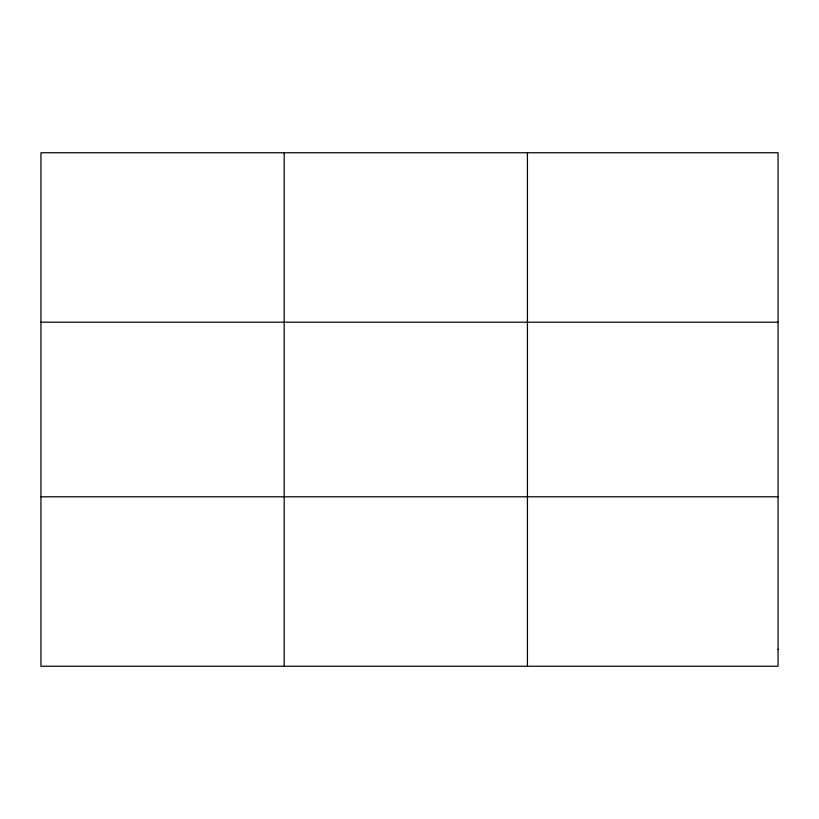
<?xml version="1.0" encoding="UTF-8"?>
<svg xmlns="http://www.w3.org/2000/svg" width="819" height="819" viewBox="0 0 819 819"><rect width="100%" height="100%" fill="white"/><g stroke="black" fill="none" stroke-linecap="round" stroke-linejoin="round"><path stroke-width="1.23" d="M284.193 666.246L284.193 152.754M527.436 666.246L527.436 152.754M40.95 322.205L778.05 322.205M40.95 496.795L778.05 496.795M778.05 649.303L778.05 666.246L40.95 666.246L40.95 152.754L778.05 152.754L778.05 649.303"/></g></svg>
